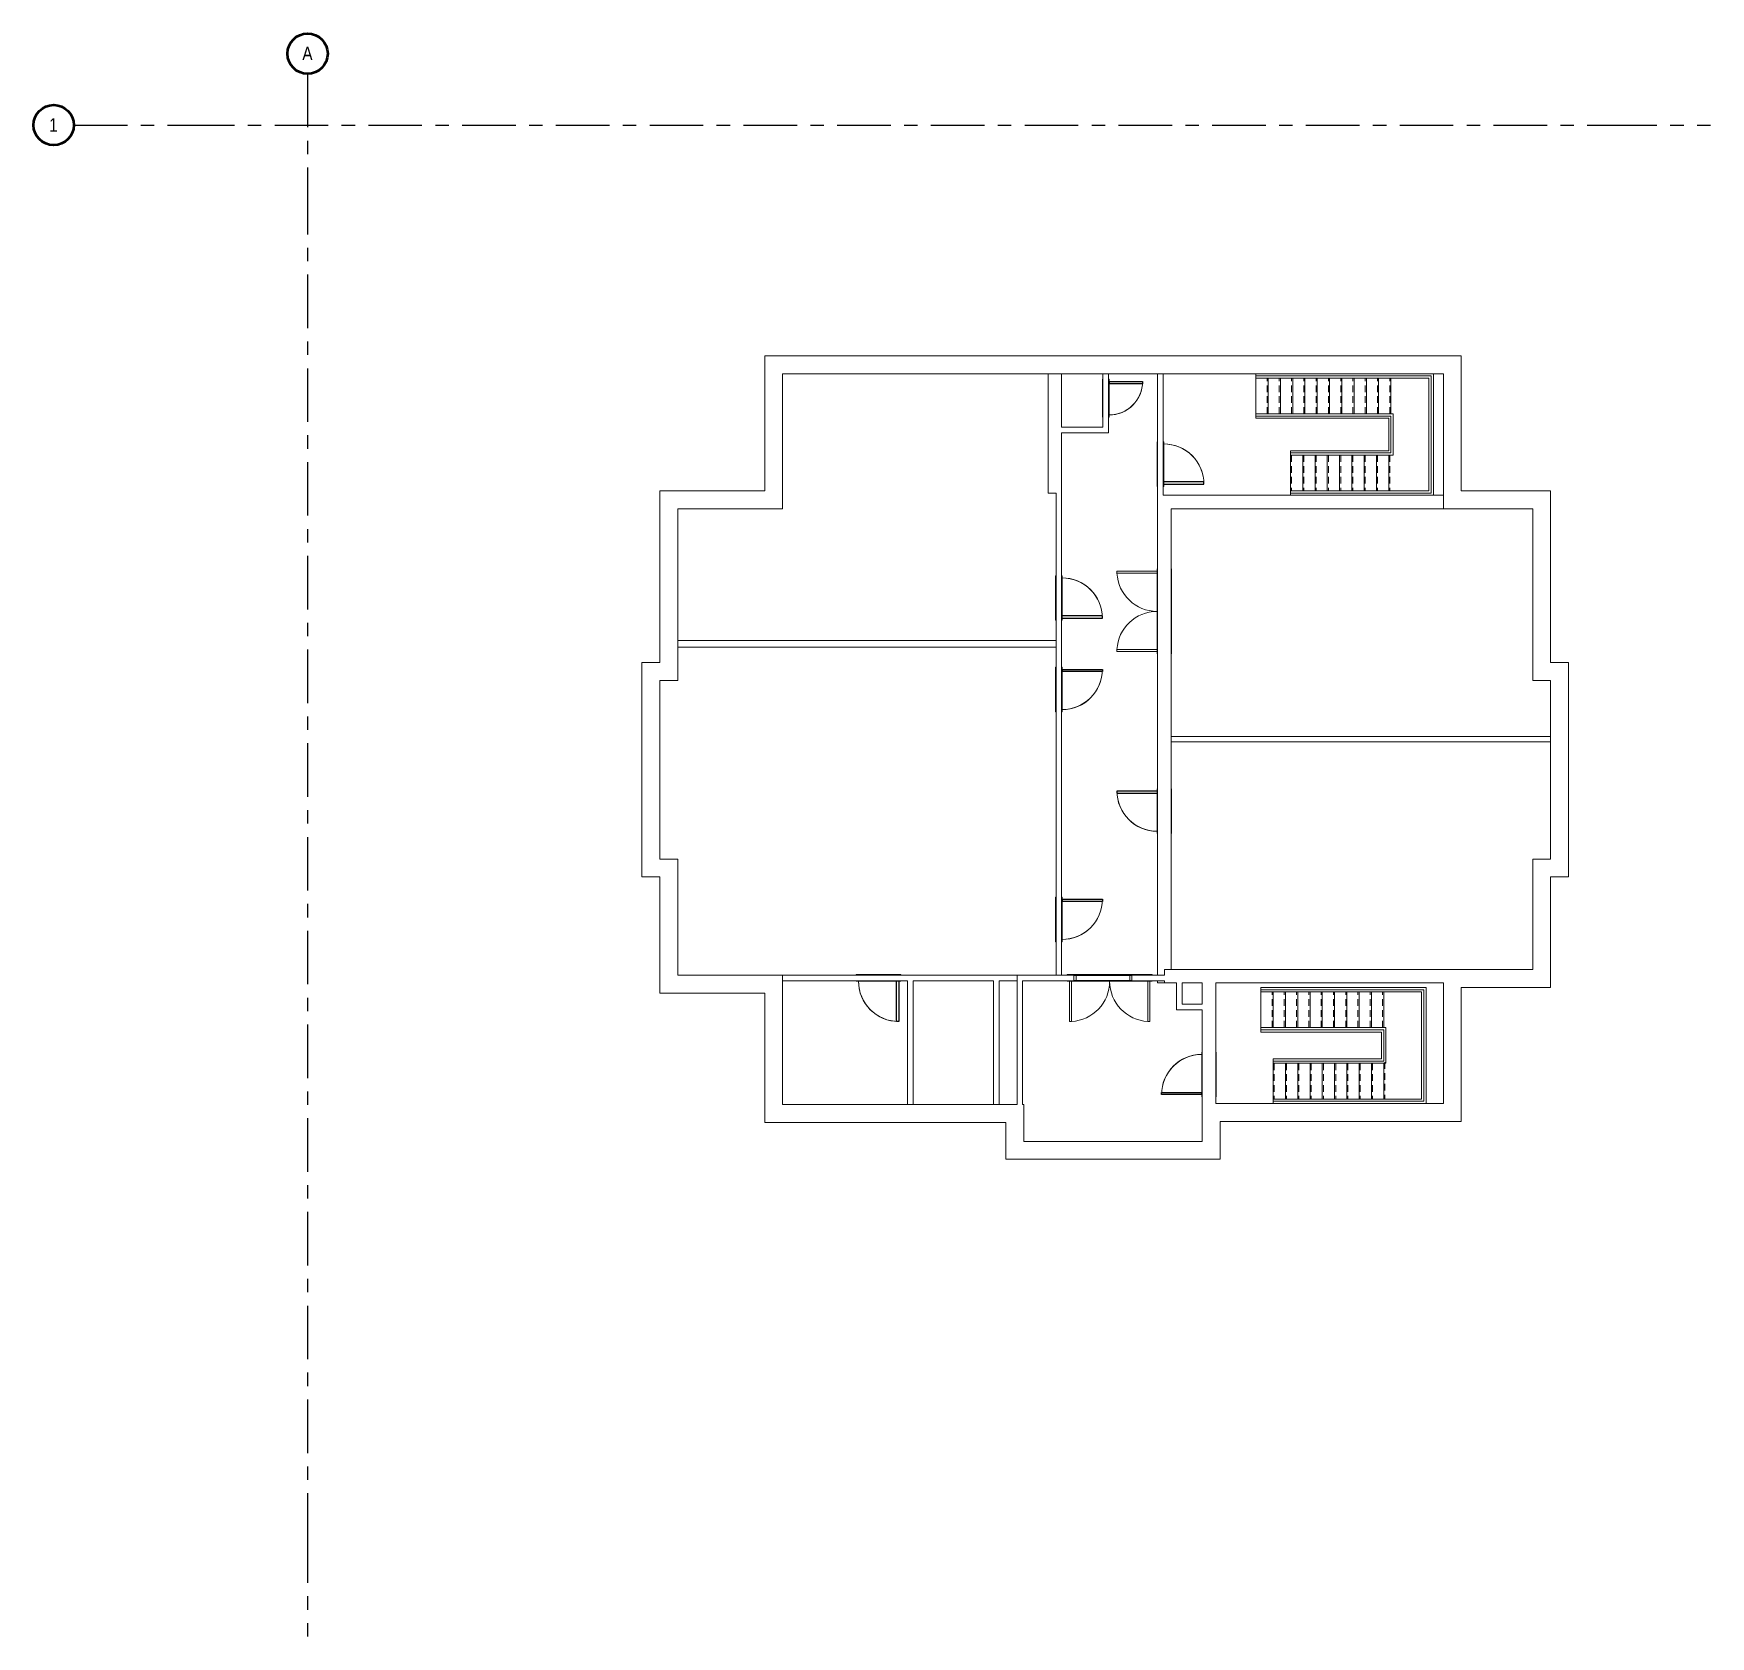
# Model space of a CAD drawing. Header units: inches. Extents: x -1419 to 83, y -84 to 1352.
import ezdxf

# ---------------------------------------------------------------- set-up
doc = ezdxf.new("R2010")
doc.units = ezdxf.units.IN
doc.header["$MEASUREMENT"] = 0
doc.linetypes.add('Grid Line', pattern=[84, 48, -12, 12, -12])
doc.linetypes.add('Overhead', pattern=[9.75, 6, -3.75])
for name, color, linetype, lineweight in [('A-DOOR', 31, 'Continuous', 15), ('A-DOOR-FRAM', 31, 'Continuous', 9), ('A-FLOR-HRAL', 11, 'Continuous', 9), ('A-GLAZ-CWMG', 51, 'Continuous', 9), ('A-WALL', 113, 'Continuous', 15), ('I-WALL', 2, 'Continuous', 15), ('S-GRID', 1, 'Continuous', 9), ('S-GRID-IDEN', 1, 'Continuous', 50), ('S-STRS', 31, 'Continuous', 9)]:
    doc.layers.add(name, color=color, linetype=linetype, lineweight=lineweight)
doc.styles.add('Arial Narrow', font='ARIALN.TTF', dxfattribs={"height": 12})

# ---------------------------------------------------------------- blocks, each defined once
blk = doc.blocks.new('Door-Double_CE_ - WD Door-2_ HM Frame-5162521-ROOF')
at = {"layer": 'A-DOOR'}
for p, q in [((-34.25, 39), (-36, 39)), ((-36, 39), (-36, 3)), ((-34.25, 3), (-34.25, 39)), ((36, 39), (34.25, 39)), ((34.25, 39), (34.25, 3)), ((36, 3), (36, 39)), ((-36, 3), (-34.25, 3)), ((34.25, 3), (36, 3))]:
    blk.add_line(p, q, dxfattribs=at)
at = {"layer": 'A-DOOR', "lineweight": 9}
for centre, start, end in [((-36, 3), 0.00117, 87.20673), ((36, 3), 92.78435, 179.99883)]:
    blk.add_arc(centre, 36, start, end, dxfattribs=at)
at = {"layer": 'A-DOOR-FRAM'}
for p, q in [((-38, 3), (-36, 3)), ((-38, 2.5), (-38, 3)), ((-34.25, 3), (34.25, 3)), ((36, 3), (38, 3)), ((38, 3), (38, 2.5)), ((-38, -3), (-38, -2.5)), ((38, -3), (-38, -3)), ((38, -2.5), (38, -3))]:
    blk.add_line(p, q, dxfattribs=at)
blk = doc.blocks.new('Door-Single_CE_ - WD Door-2_ HM Frame-5271110-ROOF')
at = {"layer": 'A-DOOR'}
for p, q in [((16, -39), (16, -3)), ((16, -3), (18, -3)), ((18, -3), (18, -39)), ((18, -39), (16, -39))]:
    blk.add_line(p, q, dxfattribs=at)
at = {"layer": 'A-DOOR', "lineweight": 25}
for p, q in [((16, -39), (16, -3)), ((18, -3), (16, -3)), ((18, -3), (18, -39)), ((18, -39), (16, -39))]:
    blk.add_line(p, q, dxfattribs=at)
at = {"layer": 'A-DOOR', "lineweight": 9}
for start in [179.5, 179.5, 179.5, 180.0012]:
    blk.add_arc((18, -3), 36, start, 270, dxfattribs=at)
at = {"layer": 'A-DOOR-FRAM'}
for p, q in [((-20, 3), (20, 3)), ((-20, 2.5), (-20, 3)), ((20, 3), (20, 2.5)), ((-20, -3), (-20, -2.5)), ((20, -3), (-20, -3)), ((20, -2.5), (20, -3))]:
    blk.add_line(p, q, dxfattribs=at)
blk = doc.blocks.new('Door-Single_CE_ - WD Door-2_ HM Frame-5271111-ROOF')
at = {"layer": 'A-DOOR'}
for p, q in [((18, 39), (16, 39)), ((16, 39), (16, 3)), ((18, 3), (18, 39)), ((16, 3), (18, 3))]:
    blk.add_line(p, q, dxfattribs=at)
at = {"layer": 'A-DOOR', "lineweight": 25}
for p, q in [((18, 39), (16, 39)), ((16, 39), (16, 3)), ((18, 3), (18, 39)), ((18, 3), (16, 3))]:
    blk.add_line(p, q, dxfattribs=at)
at = {"layer": 'A-DOOR', "lineweight": 9}
for end in [179.9988, 180.5, 180.5, 180.5]:
    blk.add_arc((18, 3), 36, 90, end, dxfattribs=at)
at = {"layer": 'A-DOOR-FRAM'}
for p, q in [((-20, 3), (20, 3)), ((-20, 2.5), (-20, 3)), ((20, 3), (20, 2.5)), ((-20, -3), (-20, -2.5)), ((20, -3), (-20, -3)), ((20, -2.5), (20, -3))]:
    blk.add_line(p, q, dxfattribs=at)
blk = doc.blocks.new('Door-Single_CE_ - WD Door-2_ HM Frame-5271117-ROOF')
at = {"layer": 'A-DOOR'}
for p, q in [((13, -33), (13, -3)), ((13, -3), (15, -3)), ((15, -3), (15, -33)), ((15, -33), (13, -33))]:
    blk.add_line(p, q, dxfattribs=at)
at = {"layer": 'A-DOOR', "lineweight": 25}
for p, q in [((13, -33), (13, -3)), ((15, -3), (13, -3)), ((15, -3), (15, -33)), ((15, -33), (13, -33))]:
    blk.add_line(p, q, dxfattribs=at)
at = {"layer": 'A-DOOR', "lineweight": 9}
for start in [179.5, 179.4523, 179.4523, 180.0014]:
    blk.add_arc((15, -3), 30, start, 270, dxfattribs=at)
at = {"layer": 'A-DOOR-FRAM'}
for p, q in [((-17, 3), (17, 3)), ((-17, 2.5), (-17, 3)), ((17, 3), (17, 2.5)), ((-17, -3), (-17, -2.5)), ((17, -3), (-17, -3)), ((17, -2.5), (17, -3))]:
    blk.add_line(p, q, dxfattribs=at)
blk = doc.blocks.new('Door-Single_CE_ - WD Door-2_ HM Frame-5271112-ROOF')
at = {"layer": 'A-DOOR'}
for p, q in [((16, -42.5), (16, -6.5)), ((16, -6.5), (18, -6.5)), ((18, -6.5), (18, -42.5)), ((18, -42.5), (16, -42.5))]:
    blk.add_line(p, q, dxfattribs=at)
at = {"layer": 'A-DOOR', "lineweight": 25}
for p, q in [((16, -42.5), (16, -6.5)), ((18, -6.5), (16, -6.5)), ((18, -6.5), (18, -42.5)), ((18, -42.5), (16, -42.5))]:
    blk.add_line(p, q, dxfattribs=at)
at = {"layer": 'A-DOOR', "lineweight": 9}
for start in [179.5, 179.5, 179.5, 180.0012]:
    blk.add_arc((18, -6.5), 36, start, 270, dxfattribs=at)
at = {"layer": 'A-DOOR-FRAM'}
for p, q in [((-20, 6.5), (20, 6.5)), ((-20, 6), (-20, 6.5)), ((20, 6.5), (20, 6)), ((-20, -6.5), (-20, -6)), ((20, -6.5), (-20, -6.5)), ((20, -6), (20, -6.5))]:
    blk.add_line(p, q, dxfattribs=at)
blk = doc.blocks.new('Railing - Railing-5170913-ROOF')
at = {"layer": 'A-FLOR-HRAL'}
for p, q in [((-319.8, 493.2), (-319.8, 495.2)), ((-209.8, 495.2), (-319.8, 495.2)), ((-209.8, 493.2), (-319.8, 493.2)), ((-173.8, 495.2), (-209.8, 495.2)), ((-175.8, 493.2), (-209.8, 493.2)), ((-175.8, 397.2), (-175.8, 493.2)), ((-173.8, 395.2), (-173.8, 495.2)), ((-308.8, 397.2), (-209.8, 397.2)), ((-308.8, 395.2), (-308.8, 397.2)), ((-308.8, 395.2), (-209.8, 395.2)), ((-209.8, 397.2), (-175.8, 397.2)), ((-209.8, 395.2), (-173.8, 395.2))]:
    blk.add_line(p, q, dxfattribs=at)
blk = doc.blocks.new('Railing - Railing-5170917-ROOF')
at = {"layer": 'A-FLOR-HRAL'}
for p, q in [((-319.8, 459.2), (-319.8, 461.2)), ((-207.8, 461.2), (-319.8, 461.2)), ((-209.8, 459.2), (-319.8, 459.2)), ((-209.8, 431.2), (-209.8, 459.2)), ((-207.8, 429.2), (-207.8, 461.2)), ((-308.8, 431.2), (-209.8, 431.2)), ((-308.8, 429.2), (-308.8, 431.2)), ((-308.8, 429.2), (-209.8, 429.2)), ((-209.8, 429.2), (-207.8, 429.2))]:
    blk.add_line(p, q, dxfattribs=at)
blk = doc.blocks.new('Rectangular Mullion - 4 1_2_ x 2_ Rectangular_CE_-5171078-ROOF')
at = {"layer": 'A-GLAZ-CWMG'}
for p, q in [((-485.3, 503.4), (-485.3, 507.9)), ((-485.3, 507.9), (-437.3, 507.9)), ((-437.3, 503.4), (-485.3, 503.4)), ((-437.3, 507.9), (-437.3, 503.4))]:
    blk.add_line(p, q, dxfattribs=at)
blk = doc.blocks.new('Rectangular Mullion - 4 1_2_ x 2_ Rectangular_CE_-5171081-ROOF')
at = {"layer": 'A-GLAZ-CWMG'}
for p, q in [((-2, -2.25), (-2, 2.25)), ((-2, 2.25), (0, 2.25)), ((0, 2.25), (0, -2.25)), ((0, -2.25), (-2, -2.25))]:
    blk.add_line(p, q, dxfattribs=at)
blk = doc.blocks.new('Rectangular Mullion - 4 1_2_ x 2_ Rectangular_CE_-5171082-ROOF')
at = {"layer": 'A-GLAZ-CWMG'}
for p, q in [((0, 2.25), (-2, 2.25)), ((-2, 2.25), (-2, -2.25)), ((0, -2.25), (0, 2.25)), ((-2, -2.25), (0, -2.25))]:
    blk.add_line(p, q, dxfattribs=at)
blk = doc.blocks.new('Railing - Railing-5175240-ROOF')
at = {"layer": 'A-FLOR-HRAL'}
for p, q in [((-324.3, 1043.2), (-324.3, 1045.2)), ((-203.3, 1045.2), (-324.3, 1045.2)), ((-203.3, 1043.2), (-324.3, 1043.2)), ((-167.3, 1045.2), (-203.3, 1045.2)), ((-169.3, 1043.2), (-203.3, 1043.2)), ((-169.3, 942.2), (-169.3, 1043.2)), ((-167.3, 940.2), (-167.3, 1045.2)), ((-293.3, 942.2), (-205.3, 942.2)), ((-293.3, 940.2), (-293.3, 942.2)), ((-293.3, 940.2), (-205.3, 940.2)), ((-205.3, 942.2), (-169.3, 942.2)), ((-205.3, 940.2), (-167.3, 940.2))]:
    blk.add_line(p, q, dxfattribs=at)
blk = doc.blocks.new('Railing - Railing-5175244-ROOF')
at = {"layer": 'A-FLOR-HRAL'}
for p, q in [((-324.3, 1009.2), (-324.3, 1011.2)), ((-201.3, 1011.2), (-324.3, 1011.2)), ((-203.3, 1009.2), (-324.3, 1009.2)), ((-203.3, 976.2), (-203.3, 1009.2)), ((-201.3, 974.2), (-201.3, 1011.2)), ((-293.3, 976.2), (-205.3, 976.2)), ((-293.3, 974.2), (-293.3, 976.2)), ((-293.3, 974.2), (-205.3, 974.2)), ((-205.3, 976.2), (-203.3, 976.2)), ((-205.3, 974.2), (-201.3, 974.2))]:
    blk.add_line(p, q, dxfattribs=at)
blk = doc.blocks.new('Door-Single_CE_ - WD Door-2_ HM Frame-5271119-ROOF')
at = {"layer": 'A-DOOR'}
for p, q in [((18, 42.5), (16, 42.5)), ((16, 42.5), (16, 6.5)), ((18, 6.5), (18, 42.5)), ((16, 6.5), (18, 6.5))]:
    blk.add_line(p, q, dxfattribs=at)
at = {"layer": 'A-DOOR', "lineweight": 25}
for p, q in [((18, 42.5), (16, 42.5)), ((16, 42.5), (16, 6.5)), ((18, 6.5), (18, 42.5)), ((18, 6.5), (16, 6.5))]:
    blk.add_line(p, q, dxfattribs=at)
at = {"layer": 'A-DOOR', "lineweight": 9}
for end in [179.9988, 180.5, 180.5, 180.5]:
    blk.add_arc((18, 6.5), 36, 90, end, dxfattribs=at)
at = {"layer": 'A-DOOR-FRAM'}
for p, q in [((-20, 6.5), (20, 6.5)), ((-20, 6), (-20, 6.5)), ((20, 6.5), (20, 6)), ((-20, -6.5), (-20, -6)), ((20, -6.5), (-20, -6.5)), ((20, -6), (20, -6.5))]:
    blk.add_line(p, q, dxfattribs=at)
blk = doc.blocks.new('Door-Double_CE_ - WD Door-2_ WD Frame-5170542-ROOF')
at = {"layer": 'A-DOOR'}
for p, q in [((-34.25, 42.5), (-36, 42.5)), ((-36, 42.5), (-36, 6.5)), ((-34.25, 6.5), (-34.25, 42.5)), ((36, 42.5), (34.25, 42.5)), ((34.25, 42.5), (34.25, 6.5)), ((36, 6.5), (36, 42.5)), ((-36, 6.5), (-34.25, 6.5)), ((34.25, 6.5), (36, 6.5))]:
    blk.add_line(p, q, dxfattribs=at)
at = {"layer": 'A-DOOR', "lineweight": 9}
for centre, start, end in [((-36, 6.5), 0.00117, 87.20673), ((36, 6.5), 92.78435, 179.99883)]:
    blk.add_arc(centre, 36, start, end, dxfattribs=at)
at = {"layer": 'A-DOOR-FRAM'}
for p, q in [((-38, 6.5), (-36, 6.5)), ((-38, 6), (-38, 6.5)), ((-34.25, 6.5), (34.25, 6.5)), ((36, 6.5), (38, 6.5)), ((38, 6.5), (38, 6)), ((-38, -6.5), (-38, -6)), ((38, -6.5), (-38, -6.5)), ((38, -6), (38, -6.5))]:
    blk.add_line(p, q, dxfattribs=at)
blk = doc.blocks.new('Grid - Grid Head-Circle_CE_-46466-ROOF')
at = {"layer": 'S-GRID-IDEN'}
blk.add_circle((0, 0), 0.188, dxfattribs=at)

msp = doc.modelspace()

# ---------------------------------------------------------------- linework, layer by layer
at = {"layer": 'A-WALL'}
for p, q in [((-764.3, 1063.2), (-140.3, 1063.2)), ((-764.3, 942.2), (-764.3, 1063.2)), ((-140.3, 1063.2), (-140.3, 942.2)), ((-156.3, 1047.2), (-748.3, 1047.2)), ((-748.3, 1047.2), (-748.3, 926.2)), ((-510.3, 940.2), (-510.3, 1047.2)), ((-498.3, 1047.2), (-498.3, 999.2)), ((-156.3, 926.2), (-156.3, 1047.2)), ((-498.3, 994.2), (-498.3, 940.2)), ((-858.3, 788.3), (-858.3, 942.2)), ((-858.3, 942.2), (-764.3, 942.2)), ((-503.3, 940.2), (-510.3, 940.2)), ((-412.3, 508.2), (-412.3, 938.2)), ((-407.3, 938.2), (-156.3, 938.2)), ((-140.3, 942.2), (-60.3, 942.2)), ((-60.3, 942.2), (-60.3, 788.3)), ((-748.3, 926.2), (-842.3, 926.2)), ((-842.3, 772.3), (-842.3, 926.2)), ((-76.3, 926.2), (-400.3, 926.2)), ((-400.3, 926.2), (-400.3, 513.2)), ((-76.3, 772.3), (-76.3, 926.2)), ((-842.3, 808.2), (-503.3, 808.2)), ((-503.3, 802.2), (-842.3, 802.2)), ((-874.3, 788.3), (-858.3, 788.3)), ((-874.3, 788.3), (-874.3, 596.3)), ((-60.3, 788.3), (-44.3, 788.3)), ((-44.3, 788.3), (-44.3, 596.3)), ((-858.3, 772.3), (-858.3, 612.3)), ((-842.3, 772.3), (-858.3, 772.3)), ((-60.3, 772.3), (-76.3, 772.3)), ((-60.3, 612.3), (-60.3, 772.3)), ((-858.3, 612.3), (-842.3, 612.3)), ((-842.3, 612.3), (-842.3, 508.2)), ((-76.3, 513.2), (-76.3, 612.3)), ((-76.3, 612.3), (-60.3, 612.3)), ((-858.3, 596.3), (-874.3, 596.3)), ((-858.3, 492.2), (-858.3, 596.3)), ((-60.3, 596.3), (-60.3, 497.2)), ((-44.3, 596.3), (-60.3, 596.3)), ((-406.3, 513.2), (-76.3, 513.2)), ((-406.3, 513.2), (-406.3, 508.2)), ((-842.3, 508.2), (-748.3, 508.2)), ((-748.3, 508.2), (-748.3, 392.2)), ((-412.3, 503.2), (-412.3, 501.2)), ((-395.3, 501.2), (-412.3, 501.2)), ((-406.3, 503.2), (-406.3, 501.2)), ((-372.3, 501.2), (-390.3, 501.2)), ((-372.3, 482.2), (-372.3, 501.2)), ((-360.3, 501.2), (-360.3, 393.2)), ((-156.3, 501.2), (-360.3, 501.2)), ((-156.3, 393.2), (-156.3, 501.2)), ((-60.3, 497.2), (-140.3, 497.2)), ((-140.3, 497.2), (-140.3, 377.2)), ((-764.3, 492.2), (-858.3, 492.2)), ((-764.3, 376.2), (-764.3, 492.2)), ((-372.3, 359.2), (-372.3, 477.2)), ((-748.3, 392.2), (-538.3, 392.2)), ((-532.3, 392.2), (-533.3, 392.2)), ((-532.3, 392.2), (-532.3, 359.2)), ((-360.3, 393.2), (-156.3, 393.2)), ((-548.3, 376.2), (-764.3, 376.2)), ((-548.3, 343.2), (-548.3, 376.2)), ((-140.3, 377.2), (-356.3, 377.2)), ((-356.3, 377.2), (-356.3, 343.2)), ((-532.3, 359.2), (-372.3, 359.2)), ((-356.3, 343.2), (-548.3, 343.2))]:
    msp.add_line(p, q, dxfattribs=at)
at = {"layer": 'I-WALL'}
for p, q in [((-461.3, 999.2), (-461.3, 1047.2)), ((-456.3, 1047.2), (-456.3, 994.2)), ((-412.3, 938.2), (-412.3, 1047.2)), ((-407.3, 1047.2), (-407.3, 938.2)), ((-498.3, 999.2), (-461.3, 999.2)), ((-456.3, 994.2), (-498.3, 994.2)), ((-503.3, 508.2), (-503.3, 940.2)), ((-498.3, 940.2), (-498.3, 508.2)), ((-400.3, 722.2), (-60.3, 722.2)), ((-60.3, 717.2), (-400.3, 717.2)), ((-748.3, 508.2), (-406.3, 508.2)), ((-636.3, 503.2), (-748.3, 503.2)), ((-636.3, 392.2), (-636.3, 503.2)), ((-559.3, 503.2), (-631.3, 503.2)), ((-631.3, 503.2), (-631.3, 392.2)), ((-559.3, 392.2), (-559.3, 503.2)), ((-538.3, 503.2), (-554.3, 503.2)), ((-554.3, 503.2), (-554.3, 392.2)), ((-538.3, 392.2), (-538.3, 508.2)), ((-406.3, 503.2), (-533.3, 503.2)), ((-533.3, 503.2), (-533.3, 392.2)), ((-487.3, 503.2), (-487.3, 508.2)), ((-435.3, 508.2), (-435.3, 503.2)), ((-395.3, 477.2), (-395.3, 501.2)), ((-390.3, 501.2), (-390.3, 482.2)), ((-390.3, 482.2), (-372.3, 482.2)), ((-372.3, 477.2), (-395.3, 477.2))]:
    msp.add_line(p, q, dxfattribs=at)
at = {"layer": 'S-GRID', "linetype": 'Grid Line', "lineweight": 25}
for p, q in [((-1173.9, 1316), (-1173.9, 1220)), ((-1383.4, 1270), (-1287.4, 1270)), ((-1287.4, 1270), (-13, 1270)), ((-13, 1270), (83, 1270)), ((-1173.9, 1220), (-1173.9, 11.6)), ((-1173.9, 11.6), (-1173.9, -84.4))]:
    msp.add_line(p, q, dxfattribs=at)
at = {"layer": 'S-STRS'}
for p, q in [((-324.3, 1047.2), (-324.3, 1045.2)), ((-324.3, 1011.2), (-324.3, 1043.2)), ((-313.3, 1011.2), (-313.3, 1043.2)), ((-302.3, 1011.2), (-302.3, 1043.2)), ((-291.3, 1011.2), (-291.3, 1043.2)), ((-280.3, 1011.2), (-280.3, 1043.2)), ((-269.3, 1011.2), (-269.3, 1043.2)), ((-258.3, 1011.2), (-258.3, 1043.2)), ((-247.3, 1011.2), (-247.3, 1043.2)), ((-236.3, 1011.2), (-236.3, 1043.2)), ((-225.3, 1011.2), (-225.3, 1043.2)), ((-214.3, 1011.2), (-214.3, 1043.2)), ((-203.3, 1011.2), (-203.3, 1043.2)), ((-165.3, 938.2), (-165.3, 1047.2)), ((-324.3, 1009.2), (-324.3, 1007.2)), ((-205.3, 1007.2), (-324.3, 1007.2)), ((-205.3, 1007.2), (-205.3, 978.2)), ((-293.3, 978.2), (-293.3, 976.2)), ((-293.3, 978.2), (-205.3, 978.2)), ((-293.3, 974.2), (-293.3, 942.2)), ((-282.3, 974.2), (-282.3, 942.2)), ((-271.3, 974.2), (-271.3, 942.2)), ((-260.3, 974.2), (-260.3, 942.2)), ((-249.3, 974.2), (-249.3, 942.2)), ((-238.3, 974.2), (-238.3, 942.2)), ((-227.3, 974.2), (-227.3, 942.2)), ((-216.3, 974.2), (-216.3, 942.2)), ((-205.3, 974.2), (-205.3, 942.2)), ((-293.3, 940.2), (-293.3, 938.2)), ((-319.8, 497.2), (-319.8, 495.2)), ((-201.2, 497.2), (-319.8, 497.2)), ((-171.8, 497.2), (-201.2, 497.2)), ((-171.8, 393.2), (-171.8, 497.2)), ((-319.8, 461.2), (-319.8, 493.2)), ((-308.8, 461.2), (-308.8, 493.2)), ((-297.8, 461.2), (-297.8, 493.2)), ((-286.8, 461.2), (-286.8, 493.2)), ((-275.8, 461.2), (-275.8, 493.2)), ((-264.8, 461.2), (-264.8, 493.2)), ((-253.8, 461.2), (-253.8, 493.2)), ((-242.8, 461.2), (-242.8, 493.2)), ((-231.8, 461.2), (-231.8, 493.2)), ((-220.8, 461.2), (-220.8, 493.2)), ((-209.8, 461.2), (-209.8, 493.2)), ((-319.8, 459.2), (-319.8, 457.2)), ((-211.8, 457.2), (-319.8, 457.2)), ((-211.8, 457.2), (-211.8, 433.2)), ((-308.8, 433.2), (-308.8, 431.2)), ((-308.8, 433.2), (-211.8, 433.2)), ((-308.8, 429.2), (-308.8, 397.2)), ((-297.8, 429.2), (-297.8, 397.2)), ((-286.8, 429.2), (-286.8, 397.2)), ((-275.8, 429.2), (-275.8, 397.2)), ((-264.8, 429.2), (-264.8, 397.2)), ((-253.8, 429.2), (-253.8, 397.2)), ((-242.8, 429.2), (-242.8, 397.2)), ((-231.8, 429.2), (-231.8, 397.2)), ((-220.8, 429.2), (-220.8, 397.2)), ((-209.8, 429.2), (-209.8, 397.2)), ((-308.8, 395.2), (-308.8, 393.2))]:
    msp.add_line(p, q, dxfattribs=at)
at = {"layer": 'S-STRS', "linetype": 'Overhead'}
for p, q in [((-314.3, 1011.2), (-314.3, 1043.2)), ((-303.3, 1011.2), (-303.3, 1043.2)), ((-292.3, 1011.2), (-292.3, 1043.2)), ((-281.3, 1011.2), (-281.3, 1043.2)), ((-270.3, 1011.2), (-270.3, 1043.2)), ((-259.3, 1011.2), (-259.3, 1043.2)), ((-248.3, 1011.2), (-248.3, 1043.2)), ((-237.3, 1011.2), (-237.3, 1043.2)), ((-226.3, 1011.2), (-226.3, 1043.2)), ((-215.3, 1011.2), (-215.3, 1043.2)), ((-204.3, 1011.2), (-204.3, 1043.2)), ((-292.3, 974.2), (-292.3, 942.2)), ((-281.3, 974.2), (-281.3, 942.2)), ((-270.3, 974.2), (-270.3, 942.2)), ((-259.3, 974.2), (-259.3, 942.2)), ((-248.3, 974.2), (-248.3, 942.2)), ((-237.3, 974.2), (-237.3, 942.2)), ((-226.3, 974.2), (-226.3, 942.2)), ((-215.3, 974.2), (-215.3, 942.2)), ((-204.3, 974.2), (-204.3, 942.2)), ((-309.8, 461.2), (-309.8, 493.2)), ((-298.8, 461.2), (-298.8, 493.2)), ((-287.8, 461.2), (-287.8, 493.2)), ((-276.8, 461.2), (-276.8, 493.2)), ((-265.8, 461.2), (-265.8, 493.2)), ((-254.8, 461.2), (-254.8, 493.2)), ((-243.8, 461.2), (-243.8, 493.2)), ((-232.8, 461.2), (-232.8, 493.2)), ((-221.8, 461.2), (-221.8, 493.2)), ((-210.8, 461.2), (-210.8, 493.2)), ((-307.8, 429.2), (-307.8, 397.2)), ((-296.8, 429.2), (-296.8, 397.2)), ((-285.8, 429.2), (-285.8, 397.2)), ((-274.8, 429.2), (-274.8, 397.2)), ((-263.8, 429.2), (-263.8, 397.2)), ((-252.8, 429.2), (-252.8, 397.2)), ((-241.8, 429.2), (-241.8, 397.2)), ((-230.8, 429.2), (-230.8, 397.2)), ((-219.8, 429.2), (-219.8, 397.2)), ((-208.8, 430.2), (-208.8, 397.2))]:
    msp.add_line(p, q, dxfattribs=at)

# ---------------------------------------------------------------- block references
at = {"layer": 'A-DOOR', "lineweight": 9}
for name, p, rotation in [('Door-Single_CE_ - WD Door-2_ HM Frame-5271117-ROOF', (-458.8, 1025.2), 89.99999999999991), ('Door-Single_CE_ - WD Door-2_ HM Frame-5271111-ROOF', (-409.8, 966.2), 269.9999999999999), ('Door-Single_CE_ - WD Door-2_ HM Frame-5271111-ROOF', (-500.8, 846.2), 270), ('Door-Single_CE_ - WD Door-2_ HM Frame-5271110-ROOF', (-500.8, 764.2), 90), ('Door-Single_CE_ - WD Door-2_ HM Frame-5271119-ROOF', (-406.3, 655.2), 90), ('Door-Single_CE_ - WD Door-2_ HM Frame-5271110-ROOF', (-500.8, 558.2), 90), ('Door-Single_CE_ - WD Door-2_ HM Frame-5271112-ROOF', (-366.3, 419.2), 269.9999999999999)]:
    msp.add_blockref(name, p, dxfattribs=dict(at, rotation=rotation))
at = {"layer": 'A-DOOR'}
for name, p, rotation in [('Door-Double_CE_ - WD Door-2_ WD Frame-5170542-ROOF', (-406.3, 834.2), 90), ('Door-Double_CE_ - WD Door-2_ HM Frame-5162521-ROOF', (-455.3, 505.7), 180)]:
    msp.add_blockref(name, p, dxfattribs=dict(at, rotation=rotation))
at = {"layer": 'A-DOOR', "lineweight": 9}
msp.add_blockref('Door-Single_CE_ - WD Door-2_ HM Frame-5271110-ROOF', (-662.3, 505.7), dxfattribs=at)
at = {"layer": 'A-FLOR-HRAL'}
for name in ['Railing - Railing-5175240-ROOF', 'Railing - Railing-5175244-ROOF', 'Railing - Railing-5170913-ROOF', 'Railing - Railing-5170917-ROOF']:
    msp.add_blockref(name, (0, 0), dxfattribs=at)
at = {"layer": 'A-GLAZ-CWMG', "rotation": 180}
msp.add_blockref('Rectangular Mullion - 4 1_2_ x 2_ Rectangular_CE_-5171082-ROOF', (-487.3, 505.7), dxfattribs=at)
at = {"layer": 'A-GLAZ-CWMG'}
msp.add_blockref('Rectangular Mullion - 4 1_2_ x 2_ Rectangular_CE_-5171078-ROOF', (0, 0), dxfattribs=at)
at = {"layer": 'A-GLAZ-CWMG', "extrusion": (0, 0, -1), "rotation": 180}
msp.add_blockref('Rectangular Mullion - 4 1_2_ x 2_ Rectangular_CE_-5171081-ROOF', (435.3, 505.7), dxfattribs=at)
at = {"layer": 'S-GRID-IDEN', "xscale": 95.99999999999994, "yscale": 95.99999999999994, "zscale": 95.99999999999994}
for p, rotation in [((-1173.9, 1334), 180), ((-1401.4, 1270), 269.9999999999994)]:
    msp.add_blockref('Grid - Grid Head-Circle_CE_-46466-ROOF', p, dxfattribs=dict(at, rotation=rotation))

# ---------------------------------------------------------------- next in the draw order: texts
at = {"layer": 'S-GRID-IDEN', "lineweight": 9, "char_height": 12, "attachment_point": 1, "style": 'Arial Narrow', "bg_fill": 3, "box_fill_scale": 1.25, "bg_fill_color": 9, "bg_fill_true_color": 13158600, "bg_fill_transparency": 0}
for s, insert, width in [('A', (-1178.6, 1340.2), 11.211), ('1', (-1405.5, 1276.1), 9.393)]:
    msp.add_mtext(s, dxfattribs=dict(at, insert=insert, width=width))

doc.saveas('drawing.dxf')
